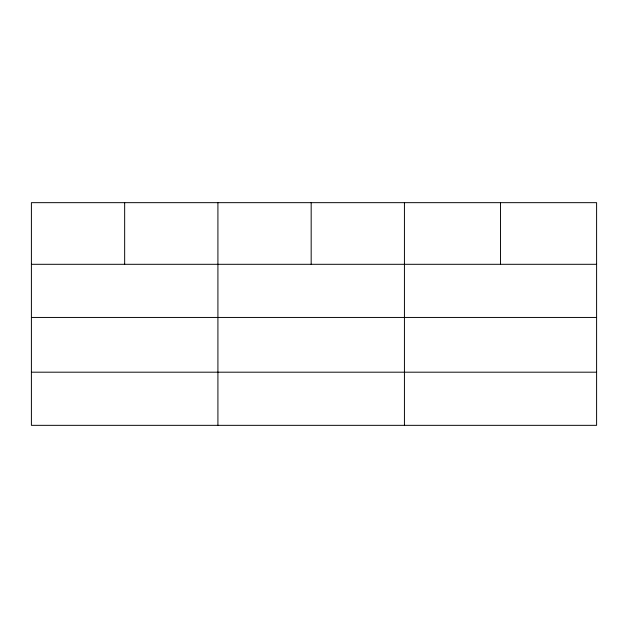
<?xml version="1.0" encoding="UTF-8"?>
<svg xmlns="http://www.w3.org/2000/svg" width="628" height="628" viewBox="0 0 628 628"><rect width="100%" height="100%" fill="white"/><g stroke="black" fill="none" stroke-linecap="round" stroke-linejoin="round"><path stroke-width="0.94" d="M596.6 317.446L596.6 202.663L31.4 202.663L31.4 425.337L596.6 425.337L596.6 317.446L31.4 317.446M31.4 264.302L596.6 264.302M31.4 372.192L596.6 372.192M500.516 202.663L500.516 264.302M404.432 202.663L404.432 425.337M311.174 202.663L311.174 264.302M217.916 202.663L217.916 425.337M124.658 202.663L124.658 264.302"/></g></svg>
